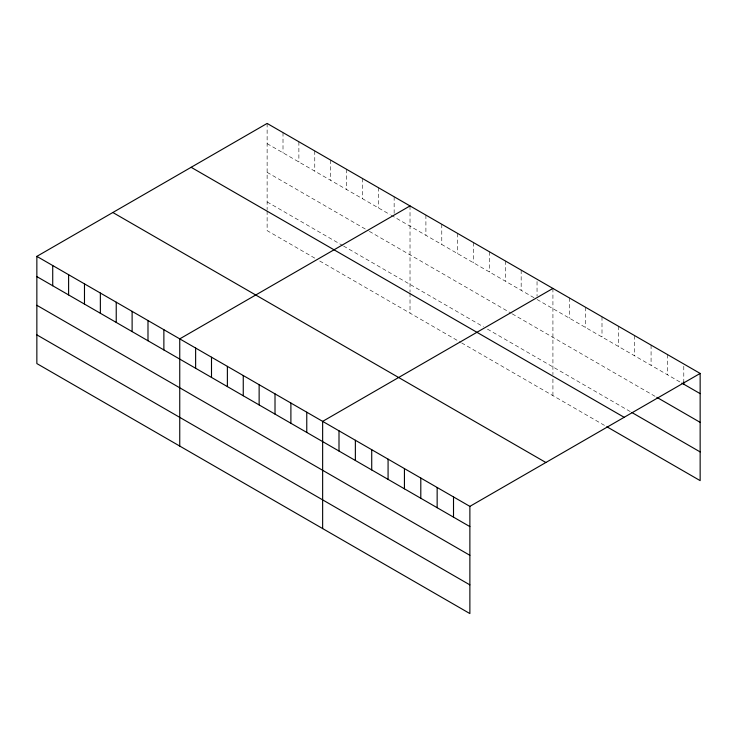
<?xml version="1.0" encoding="UTF-8"?>
<svg xmlns="http://www.w3.org/2000/svg" width="737" height="737" viewBox="0 0 737 737"><rect width="100%" height="100%" fill="white"/><g stroke="black" fill="none" stroke-linecap="round" stroke-linejoin="round"><path stroke-width="0.55" stroke-dasharray="3.69 2.76" d="M267.126 123.429L267.126 209.649M267.126 143.641L390.177 214.688M391.172 215.259L534.067 297.757M537.043 299.48L680.905 382.531M267.126 172.347L368.343 230.782M369.338 231.354L511.248 313.28M512.233 313.861L655.884 396.792M267.126 201.92L342.548 245.458M343.534 246.029L483.463 326.813M487.424 329.107L630.863 411.919M314.763 258.125L267.126 230.626L267.126 210.754M319.72 260.99L460.634 342.346M461.629 342.917L604.884 425.627M683.789 366.234L683.789 381.95M667.436 354.543L667.436 374.755M651.075 345.091L651.075 365.312M634.714 335.648L634.714 355.87M618.361 326.205L618.361 346.427M602 316.763L602 336.975M585.639 307.32L585.639 327.532M569.277 297.868L569.277 318.089M552.925 288.425L552.925 374.645M552.925 379.067L552.925 395.622M537.043 281.506L537.043 296.108M521.17 270.092L521.17 290.314M505.287 260.926L505.287 281.147M489.414 251.759L489.414 271.981M473.532 242.593L473.532 262.814M457.659 233.426L457.659 253.648M441.776 224.26L441.776 244.472M425.903 215.093L425.903 235.306M410.021 205.927L410.021 292.147M410.021 293.252L410.021 313.124M394.148 196.761L394.148 213.61M378.274 187.594L378.274 207.806M362.392 178.428L362.392 198.64M346.519 169.261L346.519 189.473M330.637 160.095L330.637 180.307M314.763 150.928L314.763 171.141M298.881 141.762L298.881 161.974M283.008 132.596L283.008 152.808"/><path stroke-width="1.11" d="M36.85 256.375L469.874 506.374L469.874 613.571L36.85 363.571L36.85 256.375L267.126 123.429L700.15 373.429L700.15 480.625L606.809 426.732M410.021 205.927L179.745 338.873L179.745 446.069M552.925 288.425L322.64 421.38L322.64 528.576M469.874 506.374L700.15 373.429M681.863 383.093L700.15 393.641M656.851 397.344L700.15 422.347M631.83 412.48L700.15 451.919M191.132 167.299L624.156 417.299M112.844 212.505L545.868 462.504M36.85 276.596L469.874 526.596M36.85 305.293L469.874 555.302M36.85 334.865L469.874 584.874M683.789 381.95L683.789 384.198M453.513 496.931L453.513 517.153M437.152 487.489L437.152 507.71M420.799 478.046L420.799 498.258M404.438 468.603L404.438 488.815M388.077 459.151L388.077 479.372M371.724 449.708L371.724 469.93M355.363 440.265L355.363 460.487M339.002 430.823L339.002 451.035M306.767 412.213L306.767 432.426M290.894 403.047L290.894 423.259M275.012 393.88L275.012 414.093M259.138 384.714L259.138 404.926M243.256 375.548L243.256 395.76M227.383 366.381L227.383 386.593M211.501 357.205L211.501 377.427M195.627 348.039L195.627 368.26M163.872 329.706L163.872 349.928M147.99 320.54L147.99 340.761M132.116 311.373L132.116 331.595M116.234 302.207L116.234 322.428M100.361 293.04L100.361 313.262M84.479 283.874L84.479 304.095M68.605 274.708L68.605 294.929M52.723 265.541L52.723 285.763"/></g></svg>
